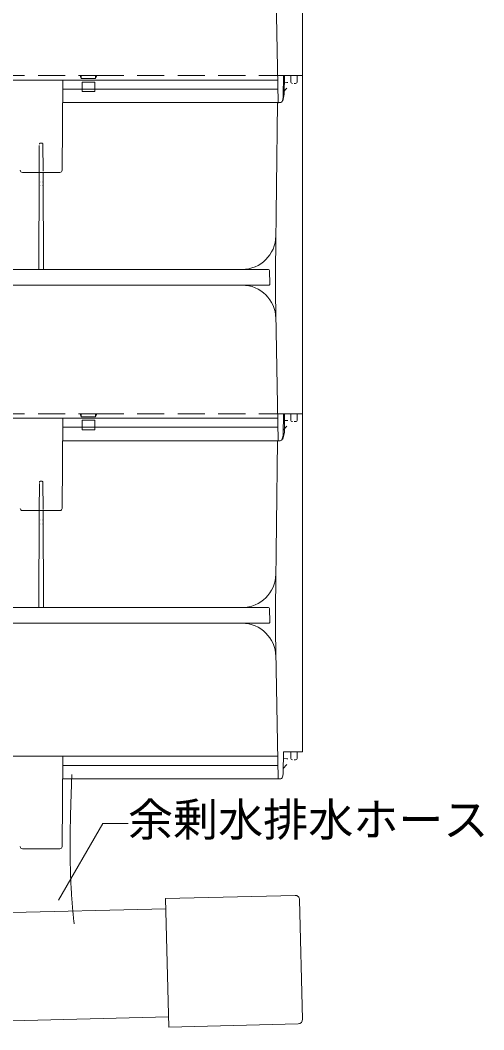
# Model space of a CAD drawing. Units: millimetres, scale not verified. Extents: x -6713 to 1917, y -1364 to 1364.
# Drawn here: x 990.1 to 1195.9, y -872.2 to -424.4 of the extents above; entities that cross this region are included whole.
import ezdxf
from ezdxf.enums import TextEntityAlignment as Align

# ---------------------------------------------------------------- set-up
doc = ezdxf.new("R2010")
doc.units = ezdxf.units.MM
doc.header["$LTSCALE"] = 10
doc.linetypes.add('DASHED1', pattern=[1.8, 1.2, -0.6])
for name, color, linetype, lineweight in [('0-6_A-7', 5, 'Continuous', 18), ('0-B_A-E', 5, 'Continuous', 18), ('2-2', 7, 'Continuous', 18), ('2-3', 7, 'Continuous', 18), ('7-A', 7, 'Continuous', 9)]:
    doc.layers.add(name, color=color, linetype=linetype, lineweight=lineweight)
doc.styles.add('ＭＳ ゴシック', font='')
doc.styles.get('ＭＳ ゴシック').set_extended_font_data('MS Gothic')

msp = doc.modelspace()

# ---------------------------------------------------------------- linework, layer by layer
at = {"layer": '0-6_A-7'}
msp.add_lwpolyline([(1007.14, -814.71), (1026.77, -780.72), (1037.94, -780.72)], dxfattribs=at)
at = {"layer": '0-B_A-E'}
msp.add_line((1014.01, -825.19), (1013.97, -824.81), dxfattribs=at)
for points in [[(1012.3, -782.63), (1012.32, -781.54), (1012.34, -780.42), (1012.37, -779.24), (1012.4, -778), (1012.44, -776.7), (1012.47, -775.39), (1012.51, -774.07), (1012.55, -772.77), (1012.58, -771.52), (1012.62, -770.34), (1012.65, -769.25), (1012.68, -768.28), (1012.71, -767.4), (1012.73, -766.62), (1012.76, -765.9), (1012.78, -765.25), (1012.8, -764.64), (1012.82, -764.05), (1012.84, -763.48), (1012.86, -762.92), (1012.88, -762.36), (1012.9, -761.82), (1012.91, -761.3), (1012.93, -760.82), (1012.94, -760.39), (1012.96, -760.01), (1012.99, -758.93)], [(1012.73, -809.96), (1012.71, -809.59), (1012.69, -809.25), (1012.68, -808.93), (1012.66, -808.63), (1012.65, -808.34), (1012.63, -808.04), (1012.62, -807.73), (1012.6, -807.39), (1012.59, -807.02), (1012.57, -806.6), (1012.55, -806.13), (1012.53, -805.62), (1012.5, -805.07), (1012.48, -804.5), (1012.46, -803.91), (1012.44, -803.32), (1012.42, -802.73), (1012.4, -802.16), (1012.38, -801.61), (1012.37, -801.08), (1012.35, -800.53), (1012.34, -799.96), (1012.33, -799.35), (1012.32, -798.67), (1012.3, -797.92), (1012.29, -797.07), (1012.28, -796.11), (1012.27, -795.06), (1012.26, -793.94), (1012.25, -792.77), (1012.25, -791.56), (1012.24, -790.35), (1012.24, -789.15), (1012.24, -787.99), (1012.25, -786.87), (1012.25, -785.79), (1012.27, -784.74), (1012.28, -783.69), (1012.3, -782.63)], [(1013.97, -824.81), (1013.92, -824.3), (1013.86, -823.75), (1013.8, -823.2), (1013.75, -822.63), (1013.69, -822.07), (1013.64, -821.52), (1013.59, -820.99), (1013.54, -820.49), (1013.49, -820.04), (1013.46, -819.64), (1013.42, -819.27), (1013.39, -818.94), (1013.36, -818.64), (1013.34, -818.34), (1013.31, -818.05), (1013.29, -817.75), (1013.26, -817.43), (1013.23, -817.09), (1013.2, -816.73), (1013.17, -816.35), (1013.14, -815.97), (1013.11, -815.58), (1013.08, -815.21), (1013.05, -814.85), (1013.03, -814.51), (1013, -814.19), (1012.98, -813.9), (1012.96, -813.62), (1012.94, -813.34), (1012.92, -813.07), (1012.91, -812.79), (1012.89, -812.49), (1012.87, -812.18), (1012.85, -811.84), (1012.82, -811.47), (1012.8, -811.1), (1012.78, -810.72), (1012.76, -810.33), (1012.73, -809.96)]]:
    msp.add_lwpolyline(points, dxfattribs=at)
at = {"layer": '2-2'}
for p, q in [((1115.38, -448.91), (1115.38, -391.41)), ((1103.38, -396.2), (1104.61, -460.91)), ((1115.38, -446.41), (1115.38, -448.91)), ((1104.42, -450.91), (676.34, -450.91)), ((1008.69, -490.92), (1009.04, -450.91)), ((1104.29, -450.91), (1104.42, -450.91)), ((1106.98, -448.91), (1106.82, -458.25)), ((1108.38, -451.98), (1106.93, -451.89)), ((1106.98, -448.91), (1115.38, -448.91)), ((1108.38, -451.98), (1108.88, -452.01)), ((1110.18, -451.61), (1110.18, -449.16)), ((1113.08, -449.16), (1113.08, -451.61)), ((1104.49, -454.91), (1009, -454.91)), ((1108.4, -454.47), (1106.85, -456.3)), ((1111.63, -452.41), (1112.28, -452.41)), ((1111.63, -452.41), (1112.28, -452.41)), ((1104.61, -460.91), (1008.95, -460.91)), ((1105.11, -460.91), (1104.61, -460.91)), ((1105.11, -460.91), (1105.47, -460.91)), ((1105.11, -460.91), (1105.47, -460.91)), ((1106.77, -458.64), (1106.45, -460.12)), ((1106.82, -458.25), (1106.82, -458.25)), ((1106.82, -458.25), (1106.82, -458.25)), ((1007.69, -491.91), (991.07, -491.91)), ((1107.38, -598.91), (1107.34, -607.11)), ((1107.38, -598.91), (1115.38, -598.91)), ((1107.38, -598.91), (1107.38, -598.91)), ((1107.38, -598.91), (1107.38, -598.91)), ((1115.38, -691.41), (1115.38, -598.91)), ((1107.34, -607.11), (1106.66, -610.21)), ((1103.38, -684.91), (1104.24, -611.01)), ((1104.24, -611.01), (1104.24, -611.01)), ((1104.76, -611.01), (1104.24, -611.01)), ((1104.24, -611.01), (1104.24, -611.01)), ((1105.62, -611.01), (1105.58, -611.02)), ((998.3, -684.91), (998.52, -641.91)), ((1000.25, -641.91), (1000.46, -684.91)), ((998.98, -647.66), (998.99, -647.66)), ((998.98, -647.87), (998.98, -647.87)), ((998.99, -645.95), (998.99, -645.95)), ((998.99, -646.16), (998.99, -646.16)), ((999.77, -645.95), (999.77, -645.95)), ((999.77, -646.16), (999.77, -646.16)), ((999.78, -647.66), (999.78, -647.66)), ((999.78, -647.87), (999.78, -647.87)), ((680.49, -684.91), (1100.27, -684.91)), ((1103.38, -684.91), (1103.38, -691.41)), ((1100.77, -685.4), (1100.87, -691.4)), ((1100.37, -691.91), (680.39, -691.91)), ((1088.58, -691.91), (1088.59, -691.91)), ((1088.58, -691.91), (1088.58, -691.91)), ((1103.38, -696.2), (1103.38, -691.41)), ((1115.38, -748.91), (1115.38, -691.41)), ((1103.38, -696.2), (1104.61, -760.91)), ((1115.38, -746.41), (1115.38, -748.91)), ((1104.42, -750.91), (676.34, -750.91)), ((1008.69, -790.92), (1009.04, -750.91)), ((1104.29, -750.91), (1104.42, -750.91)), ((1106.98, -748.91), (1106.82, -758.25)), ((1108.38, -751.98), (1106.93, -751.89)), ((1106.98, -748.91), (1115.38, -748.91)), ((1108.38, -751.98), (1108.88, -752.01)), ((1110.18, -751.61), (1110.18, -749.16)), ((1113.08, -749.16), (1113.08, -751.61)), ((1104.49, -754.91), (1009, -754.91)), ((1108.4, -754.47), (1106.85, -756.3)), ((1111.63, -752.41), (1112.28, -752.41)), ((1111.63, -752.41), (1112.28, -752.41)), ((1104.61, -760.91), (1008.95, -760.91)), ((1105.11, -760.91), (1104.61, -760.91)), ((1105.11, -760.91), (1105.47, -760.91)), ((1105.11, -760.91), (1105.47, -760.91)), ((1106.77, -758.64), (1106.45, -760.12)), ((1106.82, -758.25), (1106.82, -758.25)), ((1106.82, -758.25), (1106.82, -758.25)), ((1007.69, -791.91), (991.07, -791.91))]:
    msp.add_line(p, q, dxfattribs=at)
at = {"layer": '2-2', "linetype": 'DASHED1'}
for p, q in [((764.03, -598.91), (1016.73, -598.91)), ((1017.18, -598.91), (1016.73, -598.91)), ((1016.73, -598.91), (1017.18, -600.28)), ((1017.18, -600.28), (1017.18, -598.91)), ((1023.58, -598.91), (1017.18, -598.91)), ((1023.58, -600.28), (1023.58, -598.91)), ((1024.03, -598.91), (1023.58, -600.28)), ((1023.58, -598.91), (1024.03, -598.91)), ((1024.03, -598.91), (1107.38, -598.91)), ((1017.18, -600.28), (1023.58, -600.28)), ((1017.58, -601.81), (1017.58, -606.01)), ((1023.18, -601.81), (1017.58, -601.81)), ((1023.18, -601.81), (1023.18, -606.01)), ((1023.18, -606.01), (1017.58, -606.01)), ((998.52, -641.91), (998.58, -629.42)), ((999.68, -628.91), (999.08, -628.91)), ((1000.18, -629.41), (1000.18, -629.41)), ((1000.18, -629.41), (1000.18, -629.41)), ((1000.18, -629.41), (1000.18, -629.41)), ((1000.18, -629.41), (1000.25, -641.91))]:
    msp.add_line(p, q, dxfattribs=at)
at = {"layer": '2-2'}
for centre, radius, start, end in [((1109.93, -449.16), 0.25, 359.9996, 90), ((1109.93, -449.16), 0.25, 359.9996, 90), ((1110.98, -451.61), 0.8, 179.9998, 270.0003), ((1112.28, -451.61), 0.8, 269.9997, 0.0002), ((1113.33, -449.16), 0.25, 89.9954, 180.0057), ((1113.33, -449.16), 0.25, 89.9954, 180.0057), ((1105.47, -459.91), 1, 270, 347.661), ((1104.82, -458.22), 2, 347.661, 359), ((991.07, -490.91), 1, 180.5018, 269.9965), ((1007.69, -490.91), 1, 270.0005, 359.495), ((1088.55, -669.91), 15, 270, 359.3337), ((1100.27, -685.41), 0.5, 1.0028, 90), ((1088.58, -706.91), 15, 1.0926, 90), ((1100.37, -691.41), 0.5, 270, 1), ((1109.93, -749.16), 0.25, 359.9996, 90), ((1109.93, -749.16), 0.25, 359.9996, 90), ((1110.98, -751.61), 0.8, 179.9998, 270.0003), ((1112.28, -751.61), 0.8, 269.9997, 0.0002), ((1113.33, -749.16), 0.25, 89.9954, 180.0057), ((1113.33, -749.16), 0.25, 89.9954, 180.0057), ((1105.47, -759.91), 1, 270, 347.661), ((1104.82, -758.22), 2, 347.661, 359), ((991.07, -790.91), 1, 180.5018, 269.9965), ((1007.69, -790.91), 1, 270.0005, 359.495)]:
    msp.add_arc(centre, radius, start, end, dxfattribs=at)
at = {"layer": '2-2', "linetype": 'DASHED1'}
for centre, radius, start, end in [((999.08, -629.41), 0.501, 90.0517, 181.3862), ((999.68, -629.41), 0.5, 0.3484, 89.9998)]:
    msp.add_arc(centre, radius, start, end, dxfattribs=at)
at = {"layer": '2-3', "linetype": 'DASHED1'}
for p, q in [((764.03, -448.91), (1016.73, -448.91)), ((1017.18, -448.91), (1016.73, -448.91)), ((1016.73, -448.91), (1017.18, -450.28)), ((1017.18, -450.28), (1017.18, -448.91)), ((1023.58, -448.91), (1017.18, -448.91)), ((1017.18, -450.28), (1023.58, -450.28)), ((1017.58, -451.81), (1017.58, -456.01)), ((1023.18, -451.81), (1017.58, -451.81)), ((1023.18, -451.81), (1023.18, -456.01)), ((1023.58, -450.28), (1023.58, -448.91)), ((1024.03, -448.91), (1023.58, -450.28)), ((1023.58, -448.91), (1024.03, -448.91)), ((1024.03, -448.91), (1107.38, -448.91)), ((1023.18, -456.01), (1017.58, -456.01)), ((999.68, -478.91), (999.07, -478.91)), ((998.51, -491.91), (998.57, -479.42)), ((1000.18, -479.41), (1000.18, -479.41)), ((1000.18, -479.41), (1000.18, -479.41)), ((1000.18, -479.41), (1000.18, -479.41)), ((1000.18, -479.41), (1000.24, -491.91))]:
    msp.add_line(p, q, dxfattribs=at)
at = {"layer": '2-3'}
for p, q in [((1107.38, -448.91), (1107.33, -457.11)), ((1107.38, -448.91), (1115.38, -448.91)), ((1107.38, -448.91), (1107.38, -448.91)), ((1107.38, -448.91), (1107.38, -448.91)), ((1115.38, -541.41), (1115.38, -448.91)), ((1103.38, -534.91), (1104.24, -461.01)), ((1104.24, -461.01), (1104.24, -461.01)), ((1104.75, -461.01), (1104.24, -461.01)), ((1104.24, -461.01), (1104.24, -461.01)), ((1105.62, -461.01), (1105.58, -461.02)), ((1107.33, -457.11), (1106.65, -460.21)), ((998.3, -534.91), (998.51, -491.91)), ((1000.24, -491.91), (1000.46, -534.91)), ((998.99, -495.95), (998.99, -495.95)), ((998.99, -496.16), (998.99, -496.16)), ((999.76, -495.95), (999.76, -495.95)), ((999.76, -496.16), (999.77, -496.16)), ((998.98, -497.66), (998.98, -497.66)), ((998.98, -497.87), (998.98, -497.87)), ((999.77, -497.66), (999.77, -497.66)), ((999.77, -497.87), (999.77, -497.87)), ((680.49, -534.91), (1100.26, -534.91)), ((1100.76, -535.4), (1100.87, -541.4)), ((1103.38, -534.91), (1103.38, -541.41)), ((1103.38, -546.2), (1103.38, -541.41)), ((1115.38, -598.91), (1115.38, -541.41)), ((1100.37, -541.91), (680.39, -541.91)), ((1088.58, -541.91), (1088.58, -541.91)), ((1088.58, -541.91), (1088.58, -541.91)), ((1103.38, -546.2), (1104.6, -610.91)), ((1106.98, -598.91), (1106.81, -608.25)), ((1106.98, -598.91), (1115.38, -598.91)), ((1110.18, -601.61), (1110.18, -599.16)), ((1113.08, -599.16), (1113.08, -601.61)), ((1115.38, -596.41), (1115.38, -598.91)), ((1104.42, -600.91), (676.34, -600.91)), ((1008.69, -640.92), (1009.04, -600.91)), ((1104.29, -600.91), (1104.42, -600.91)), ((1108.4, -604.47), (1106.85, -606.3)), ((1108.38, -601.98), (1106.93, -601.89)), ((1108.38, -601.98), (1108.88, -602.01)), ((1111.63, -602.41), (1112.28, -602.41)), ((1111.63, -602.41), (1112.28, -602.41)), ((1104.49, -604.91), (1009, -604.91)), ((1106.77, -608.64), (1106.44, -610.12)), ((1106.81, -608.25), (1106.81, -608.25)), ((1106.81, -608.25), (1106.81, -608.25)), ((1104.6, -610.91), (1008.95, -610.91)), ((1105.1, -610.91), (1104.6, -610.91)), ((1105.1, -610.91), (1105.47, -610.91)), ((1105.1, -610.91), (1105.47, -610.91)), ((1007.69, -641.91), (991.07, -641.91))]:
    msp.add_line(p, q, dxfattribs=at)
at = {"layer": '2-3', "linetype": 'DASHED1'}
for centre, radius, start, end in [((999.08, -479.41), 0.501, 90.0517, 181.3862), ((999.68, -479.41), 0.5, 0.3484, 89.9998)]:
    msp.add_arc(centre, radius, start, end, dxfattribs=at)
at = {"layer": '2-3'}
for centre, radius, start, end in [((1088.55, -519.91), 15, 270, 359.3337), ((1100.26, -535.41), 0.5, 1.0028, 90), ((1100.37, -541.41), 0.5, 270, 1), ((1088.58, -556.91), 15, 1.0926, 90), ((1109.93, -599.16), 0.25, 359.9996, 90), ((1109.93, -599.16), 0.25, 359.9996, 90), ((1113.33, -599.16), 0.25, 89.9954, 180.0057), ((1113.33, -599.16), 0.25, 89.9954, 180.0057), ((1110.98, -601.61), 0.8, 179.9998, 270.0003), ((1112.28, -601.61), 0.8, 269.9997, 0.0002), ((1104.81, -608.22), 2, 347.661, 359), ((1105.47, -609.91), 1, 270, 347.661), ((991.07, -640.91), 1, 180.5018, 269.9965), ((1007.69, -640.91), 1, 270.0005, 359.495)]:
    msp.add_arc(centre, radius, start, end, dxfattribs=at)
at = {"layer": '7-A'}
for p, q in [((1112.07, -812.57), (1054.59, -814.01)), ((1054.59, -814.01), (1056.01, -870.99)), ((1115.44, -867.51), (1114.12, -814.52)), ((1054.7, -818.51), (-1031.65, -870.67)), ((1055.9, -866.49), (-1030.45, -918.65)), ((1113.49, -869.56), (1056.01, -870.99))]:
    msp.add_line(p, q, dxfattribs=at)
for centre, start, end in [((1112.12, -814.57), 1.4321, 91.4321), ((1113.44, -867.56), 271.4321, 1.4321)]:
    msp.add_arc(centre, 2, start, end, dxfattribs=at)

# ---------------------------------------------------------------- texts
at = {"layer": '0-6_A-7', "color": 7, "style": 'ＭＳ ゴシック'}
msp.add_text('余剰水排水ホース', height=14.66, dxfattribs=at).set_placement((1037.94, -790.72), align=Align.BOTTOM_LEFT)

doc.saveas('drawing.dxf')
